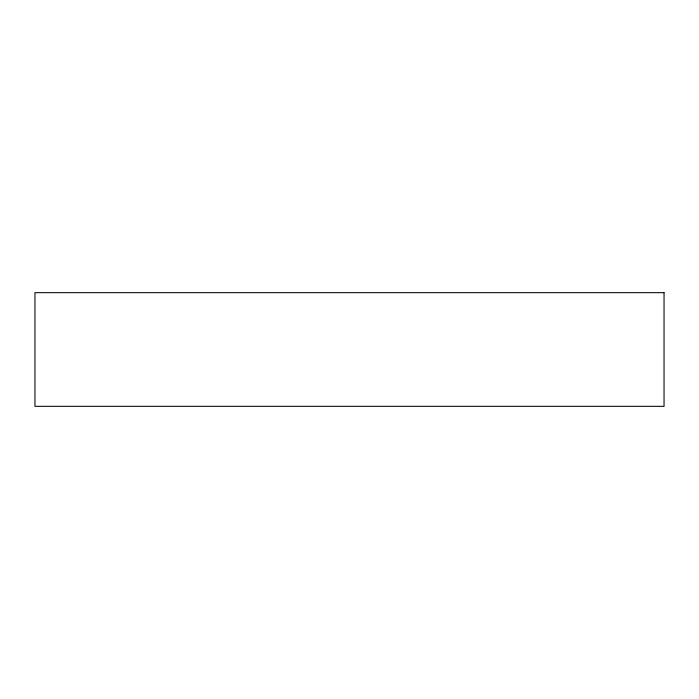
<?xml version="1.0" encoding="UTF-8"?>
<svg xmlns="http://www.w3.org/2000/svg" width="699" height="699" viewBox="0 0 699 699"><rect width="100%" height="100%" fill="white"/><g stroke="black" fill="none" stroke-linecap="round" stroke-linejoin="round"><path stroke-width="1.05" d="M664.05 292.671L34.95 292.671L34.95 406.329L664.05 406.329L664.05 292.671"/></g></svg>
